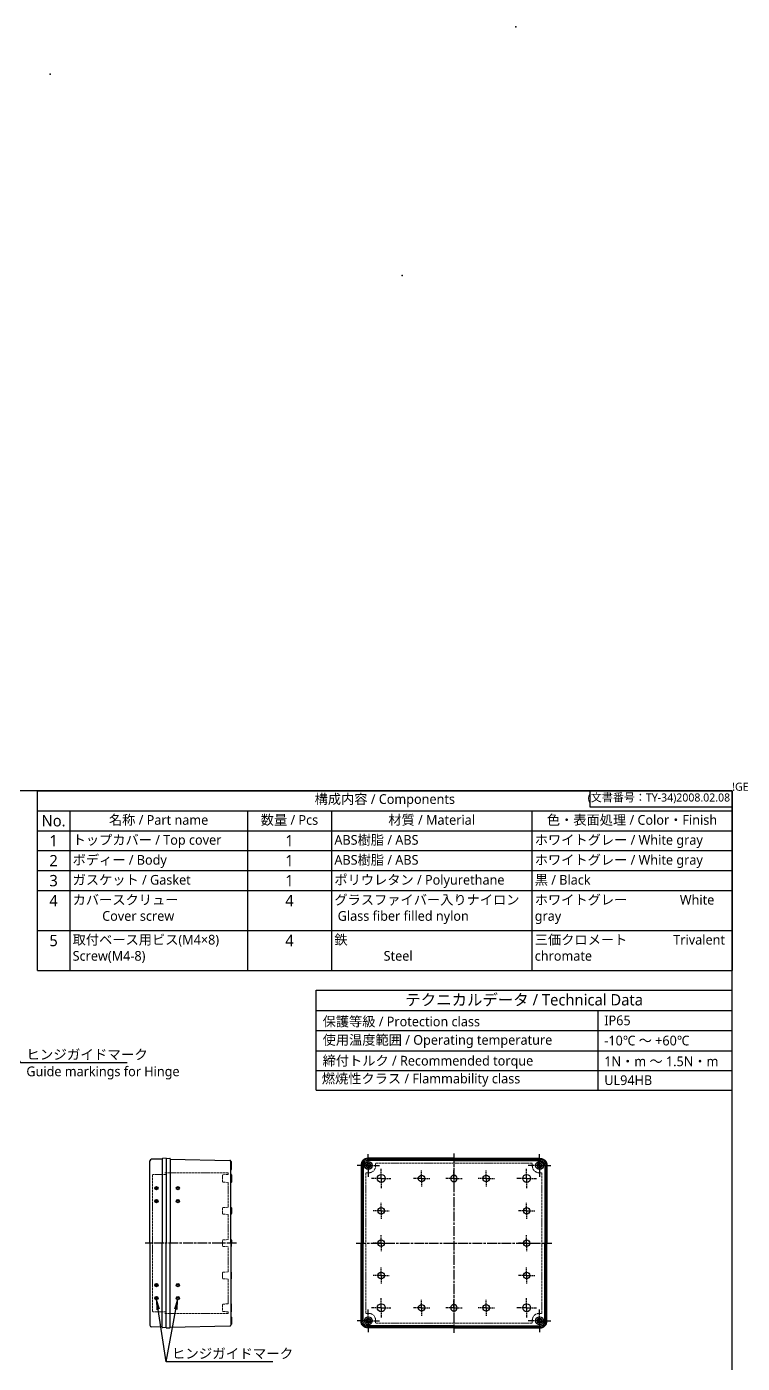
# Model space of a CAD drawing. Header units: millimetres. Extents: x -343 to 4465, y -1120 to 2065.
# Drawn here: x 739 to 1624, y 412 to 2065 of the extents above; entities that cross this region are included whole.
import ezdxf

# ---------------------------------------------------------------- set-up
doc = ezdxf.new("R2010")
doc.units = ezdxf.units.MM
for name, pattern in [('AM_ISO02W050x2', [3.75, 3, -0.75]), ('AM_ISO08W050', [18, 12, -1.5, 3, -1.5]), ('AM_ISO08W050x2', [9, 6, -0.75, 1.5, -0.75])]:
    doc.linetypes.add(name, pattern=pattern)
for name, color, linetype, lineweight in [('AM_7', 4, 'AM_ISO08W050', 25), ('ﾄｯﾌﾟｶﾊﾞｰ', 7, 'Continuous', 25), ('ﾄｯﾌﾟｶﾊﾞｰ0', 7, 'AM_ISO02W050x2', 13), ('ﾎﾞﾃﾞｨｰ', 2, 'Continuous', 25), ('ﾎﾞﾃﾞｨｰ0', 2, 'AM_ISO02W050x2', 13)]:
    doc.layers.add(name, color=color, linetype=linetype, lineweight=lineweight)
doc.layers.add('ｶﾞｲﾄﾞﾏｰｸ', color=9, linetype='Continuous')
doc.styles.add('QCADDimTextStyle', font='')
doc.styles.get('QCADDimTextStyle').set_extended_font_data('Noto Sans JP')

# ---------------------------------------------------------------- blocks, each defined once
blk = doc.blocks.new('TK-A3')
for p, q in [((359, 280), (359, 275)), ((359, 275), (403, 275))]:
    blk.add_line(p, q)
blk.add_lwpolyline([(0, 0), (403, 0), (403, 280), (0, 280)], close=True)
at = {"style": 'QCADDimTextStyle'}
for s, p in [('!GENTITLE-MAX', (403, 280)), ('!GENTITLE-LL', (0, 0)), ('!GENTITLE-INSERT', (403, 0))]:
    blk.add_text(s, height=2.5, dxfattribs=at).set_placement(p)
at = {"insert": (402.36, 276.11), "char_height": 2.5, "width": 43.0784, "attachment_point": 9, "style": 'QCADDimTextStyle'}
blk.add_mtext('(文書番号：TY-34)2008.02.08', dxfattribs=at)
blk = doc.blocks.new('*S24')
at = {"layer": 'ｶﾞｲﾄﾞﾏｰｸ', "color": 3, "linetype": 'Continuous'}
for p, q in [((707, 821.3), (700.4, 831.6)), ((708.3, 822.1), (700.4, 831.6)), ((700.4, 831.6), (705.6, 820.4))]:
    blk.add_line(p, q, dxfattribs=at)
at = {"layer": 'ｶﾞｲﾄﾞﾏｰｸ', "color": 3}
for p, q in [((731.3, 783.3), (707, 821.3)), ((863.3, 783.3), (731.3, 783.3))]:
    blk.add_line(p, q, dxfattribs=at)
at = {"layer": 'ｶﾞｲﾄﾞﾏｰｸ', "color": 2, "insert": (738.3, 786.8), "char_height": 12.25, "attachment_point": 7, "style": 'QCADDimTextStyle'}
blk.add_mtext('ヒンジガイドマーク', dxfattribs=at)
blk = doc.blocks.new('*S46')
at = {"layer": 'ｶﾞｲﾄﾞﾏｰｸ', "color": 3, "linetype": 'Continuous'}
for p, q in [((901.4, 478.2), (899.6, 490.3)), ((903, 478.4), (899.6, 490.3)), ((899.6, 490.3), (899.8, 477.9))]:
    blk.add_line(p, q, dxfattribs=at)
at = {"layer": 'ｶﾞｲﾄﾞﾏｰｸ', "color": 3}
for p, q in [((911.3, 413.3), (901.4, 478.2)), ((1043.3, 413.3), (911.3, 413.3))]:
    blk.add_line(p, q, dxfattribs=at)
at = {"layer": 'ｶﾞｲﾄﾞﾏｰｸ', "color": 2, "insert": (918.3, 416.8), "char_height": 12.25, "attachment_point": 7, "style": 'QCADDimTextStyle'}
blk.add_mtext('ヒンジガイドマーク', dxfattribs=at)
blk = doc.blocks.new('*S47')
at = {"layer": 'ｶﾞｲﾄﾞﾏｰｸ', "color": 3, "linetype": 'Continuous'}
for p, q in [((925.4, 490.3), (921.6, 478.5)), ((923.2, 478.2), (925.4, 490.3)), ((924.8, 478), (925.4, 490.3))]:
    blk.add_line(p, q, dxfattribs=at)
at = {"layer": 'ｶﾞｲﾄﾞﾏｰｸ', "color": 3}
for p, q in [((911.3, 413.3), (923.2, 478.2)), ((918.3, 413.3), (911.3, 413.3))]:
    blk.add_line(p, q, dxfattribs=at)

msp = doc.modelspace()

# ---------------------------------------------------------------- hatches: boundary and pattern name
at = {"layer": 'ｶﾞｲﾄﾞﾏｰｸ', "transparency": 33554687}
h = msp.add_hatch(color=256, dxfattribs=at)
edge = h.paths.add_edge_path(flags=0)
edge.add_arc((899.3, 628.3), 2, 281.4592, 495.954)
edge.add_arc((899.3, 628.3), 2, 135.954, 281.4592)
edge = h.paths.add_edge_path(flags=0)
edge.add_arc((899.3, 628.3), 1, -224.046, 101.4592, ccw=False)
edge.add_arc((899.3, 628.3), 1, 101.4592, 135.954, ccw=False)
h = msp.add_hatch(color=2, dxfattribs=at)
edge = h.paths.add_edge_path(flags=0)
edge.add_arc((925.8, 628.3), 2, 191.4592, 474.0857)
edge.add_arc((925.8, 628.3), 2, 114.0857, 191.4592)
edge = h.paths.add_edge_path(flags=0)
edge.add_arc((925.8, 628.3), 1.25, -245.9143, 11.4592, ccw=False)
edge.add_arc((925.8, 628.3), 1.25, 11.4592, 114.0857, ccw=False)
h = msp.add_hatch(color=256, dxfattribs=at)
edge = h.paths.add_edge_path(flags=0)
edge.add_arc((899.3, 612.3), 2, 281.4592, 495.954)
edge.add_arc((899.3, 612.3), 2, 135.954, 281.4592)
edge = h.paths.add_edge_path(flags=0)
edge.add_arc((899.3, 612.3), 1, -224.046, 101.4592, ccw=False)
edge.add_arc((899.3, 612.3), 1, 101.4592, 135.954, ccw=False)
h = msp.add_hatch(color=2, dxfattribs=at)
edge = h.paths.add_edge_path(flags=0)
edge.add_arc((925.8, 612.3), 2, 191.4592, 484.9613)
edge.add_arc((925.8, 612.3), 2, 124.9613, 191.4592)
edge = h.paths.add_edge_path(flags=0)
edge.add_arc((925.8, 612.3), 1.25, -235.0387, 11.4592, ccw=False)
edge.add_arc((925.8, 612.3), 1.25, 11.4592, 124.9613, ccw=False)
h = msp.add_hatch(color=256, dxfattribs=at)
edge = h.paths.add_edge_path(flags=0)
edge.add_arc((899.3, 508.3), 2, -135.954, 78.5408, ccw=False)
edge.add_arc((899.3, 508.3), 2, 78.5408, 224.046, ccw=False)
edge = h.paths.add_edge_path(flags=0)
edge.add_arc((899.3, 508.3), 1, 258.5408, 584.046)
edge.add_arc((899.3, 508.3), 1, 224.046, 258.5408)
h = msp.add_hatch(color=2, dxfattribs=at)
edge = h.paths.add_edge_path(flags=0)
edge.add_arc((925.8, 508.3), 2, -124.9613, 168.5408, ccw=False)
edge.add_arc((925.8, 508.3), 2, 168.5408, 235.0387, ccw=False)
edge = h.paths.add_edge_path(flags=0)
edge.add_arc((925.8, 508.3), 1.25, 348.5408, 595.0387)
edge.add_arc((925.8, 508.3), 1.25, 235.0387, 348.5408)
h = msp.add_hatch(color=256, dxfattribs=at)
edge = h.paths.add_edge_path(flags=0)
edge.add_arc((899.3, 492.3), 2, -135.954, 78.5408, ccw=False)
edge.add_arc((899.3, 492.3), 2, 78.5408, 224.046, ccw=False)
edge = h.paths.add_edge_path(flags=0)
edge.add_arc((899.3, 492.3), 1, 258.5408, 584.046)
edge.add_arc((899.3, 492.3), 1, 224.046, 258.5408)
h = msp.add_hatch(color=2, dxfattribs=at)
edge = h.paths.add_edge_path(flags=0)
edge.add_arc((925.8, 492.3), 2, -114.0857, 168.5408, ccw=False)
edge.add_arc((925.8, 492.3), 2, 168.5408, 245.9143, ccw=False)
edge = h.paths.add_edge_path(flags=0)
edge.add_arc((925.8, 492.3), 1.25, 348.5408, 605.9143)
edge.add_arc((925.8, 492.3), 1.25, 245.9143, 348.5408)

# ---------------------------------------------------------------- linework, layer by layer
at = {"color": 1}
for p, q in [((752, 1120), (1612, 1120)), ((752, 1095.3), (1612, 1095.3)), ((792, 1095.3), (792, 1070.6)), ((1012, 1095.3), (1012, 1070.6)), ((1116, 1095.3), (1116, 1070.6)), ((1364, 1095.3), (1364, 1070.6)), ((752, 1070.6), (1612, 1070.6)), ((792, 1070.6), (792, 1045.9)), ((1012, 1070.6), (1012, 1045.9)), ((1116, 1070.6), (1116, 1045.9)), ((1364, 1070.6), (1364, 1045.9)), ((752, 1045.9), (1612, 1045.9)), ((792, 1045.9), (792, 1021.2)), ((1012, 1045.9), (1012, 1021.2)), ((1116, 1045.9), (1116, 1021.2)), ((1364, 1045.9), (1364, 1021.2)), ((752, 1021.2), (1612, 1021.2)), ((792, 1021.2), (792, 996.5)), ((1012, 1021.2), (1012, 996.5)), ((1116, 1021.2), (1116, 996.5)), ((1364, 1021.2), (1364, 996.5)), ((752, 996.5), (1612, 996.5)), ((792, 996.5), (792, 947.1)), ((1012, 996.5), (1012, 947.1)), ((1116, 996.5), (1116, 947.1)), ((1364, 996.5), (1364, 947.1)), ((752, 947.1), (1612, 947.1)), ((792, 947.1), (792, 897.7)), ((1012, 947.1), (1012, 897.7)), ((1116, 947.1), (1116, 897.7)), ((1364, 947.1), (1364, 897.7)), ((1445.7, 848.3), (1445.7, 749.6)), ((1097, 823.3), (1612, 823.3)), ((1097, 798.3), (1612, 798.3)), ((1097, 773.9), (1612, 773.9))]:
    msp.add_line(p, q, dxfattribs=at)
at = {"color": 7}
for p, q in [((752, 897.7), (752, 1120)), ((752, 1120), (1612, 1120)), ((1612, 1120), (1612, 897.7)), ((752, 897.7), (1612, 897.7)), ((1097, 749.6), (1097, 873.3)), ((1097, 873.3), (1612, 873.3)), ((1612, 749.6), (1612, 873.3)), ((1097, 848.3), (1612, 848.3)), ((1097, 749.6), (1612, 749.6))]:
    msp.add_line(p, q, dxfattribs=at)
for p in [(1344.1, 2065.3), (767.8, 2006.5), (1203.3, 1757.6)]:
    msp.add_point(p)
at = {"layer": 'AM_7', "linetype": 'AM_ISO08W050x2'}
for p, q in [((1161.6, 656.3), (1161.6, 670.3)), ((1373.6, 656.3), (1373.6, 670.3)), ((1161.6, 656.3), (1147.6, 656.3)), ((1161.6, 656.3), (1175.6, 656.3)), ((1161.6, 656.3), (1161.6, 642.3)), ((1177.6, 640.3), (1177.6, 652.3)), ((1227.6, 640.3), (1227.6, 650.3)), ((1267.6, 640.3), (1267.6, 650.3)), ((1307.6, 640.3), (1307.6, 650.3)), ((1357.6, 640.3), (1357.6, 652.3)), ((1373.6, 656.3), (1359.6, 656.3)), ((1373.6, 656.3), (1387.6, 656.3)), ((1373.6, 656.3), (1373.6, 642.3)), ((1177.6, 640.3), (1165.6, 640.3)), ((1177.6, 640.3), (1177.6, 628.3)), ((1177.6, 640.3), (1189.6, 640.3)), ((1227.6, 640.3), (1217.6, 640.3)), ((1227.6, 640.3), (1227.6, 630.3)), ((1227.6, 640.3), (1237.6, 640.3)), ((1267.6, 640.3), (1257.6, 640.3)), ((1267.6, 640.3), (1277.6, 640.3)), ((1267.6, 640.3), (1267.6, 630.3)), ((1307.6, 640.3), (1297.6, 640.3)), ((1307.6, 640.3), (1317.6, 640.3)), ((1307.6, 640.3), (1307.6, 630.3)), ((1357.6, 640.3), (1345.6, 640.3)), ((1357.6, 640.3), (1369.6, 640.3)), ((1357.6, 640.3), (1357.6, 628.3)), ((1177.6, 600.3), (1167.6, 600.3)), ((1177.6, 600.3), (1177.6, 610.3)), ((1177.6, 600.3), (1177.6, 590.3)), ((1177.6, 600.3), (1187.6, 600.3)), ((1357.6, 600.3), (1347.6, 600.3)), ((1357.6, 600.3), (1357.6, 610.3)), ((1357.6, 600.3), (1367.6, 600.3)), ((1357.6, 600.3), (1357.6, 590.3)), ((1177.6, 560.3), (1177.6, 570.3)), ((1357.6, 560.3), (1357.6, 570.3)), ((1177.6, 560.3), (1167.6, 560.3)), ((1177.6, 560.3), (1177.6, 550.3)), ((1177.6, 560.3), (1187.6, 560.3)), ((1357.6, 560.3), (1347.6, 560.3)), ((1357.6, 560.3), (1367.6, 560.3)), ((1357.6, 560.3), (1357.6, 550.3)), ((1177.6, 520.3), (1177.6, 530.3)), ((1357.6, 520.3), (1357.6, 530.3)), ((1177.6, 520.3), (1167.6, 520.3)), ((1177.6, 520.3), (1177.6, 510.3)), ((1177.6, 520.3), (1187.6, 520.3)), ((1357.6, 520.3), (1347.6, 520.3)), ((1357.6, 520.3), (1367.6, 520.3)), ((1357.6, 520.3), (1357.6, 510.3)), ((1177.6, 480.3), (1165.6, 480.3)), ((1177.6, 480.3), (1177.6, 492.3)), ((1177.6, 480.3), (1177.6, 468.3)), ((1177.6, 480.3), (1189.6, 480.3)), ((1227.6, 480.3), (1217.6, 480.3)), ((1227.6, 480.3), (1227.6, 490.3)), ((1227.6, 480.3), (1227.6, 470.3)), ((1227.6, 480.3), (1237.6, 480.3)), ((1267.6, 480.3), (1257.6, 480.3)), ((1267.6, 480.3), (1267.6, 490.3)), ((1267.6, 480.3), (1277.6, 480.3)), ((1267.6, 480.3), (1267.6, 470.3)), ((1307.6, 480.3), (1297.6, 480.3)), ((1307.6, 480.3), (1307.6, 490.3)), ((1307.6, 480.3), (1317.6, 480.3)), ((1307.6, 480.3), (1307.6, 470.3)), ((1357.6, 480.3), (1345.6, 480.3)), ((1357.6, 480.3), (1357.6, 492.3)), ((1357.6, 480.3), (1369.6, 480.3)), ((1357.6, 480.3), (1357.6, 468.3)), ((1161.6, 464.3), (1147.6, 464.3)), ((1161.6, 464.3), (1161.6, 478.3)), ((1161.6, 464.3), (1175.6, 464.3)), ((1161.6, 464.3), (1161.6, 450.3)), ((1373.6, 464.3), (1359.6, 464.3)), ((1373.6, 464.3), (1373.6, 478.3)), ((1373.6, 464.3), (1373.6, 450.3)), ((1373.6, 464.3), (1387.6, 464.3))]:
    msp.add_line(p, q, dxfattribs=at)
at = {"layer": 'AM_7'}
for p, q in [((1267.6, 671.3), (1267.6, 449.3)), ((998.3, 560.3), (885.3, 560.3)), ((1146.6, 560.3), (1388.6, 560.3))]:
    msp.add_line(p, q, dxfattribs=at)
at = {"layer": 'ｶﾞｲﾄﾞﾏｰｸ'}
for centre, radius in [((899.3, 628.3), 2), ((899.3, 628.3), 1), ((925.8, 628.3), 2), ((925.8, 628.3), 1.25), ((899.3, 612.3), 2), ((899.3, 612.3), 1), ((925.8, 612.3), 2), ((925.8, 612.3), 1.25), ((899.3, 508.3), 2), ((899.3, 508.3), 1), ((925.8, 508.3), 2), ((925.8, 508.3), 1.25), ((899.3, 492.3), 2), ((899.3, 492.3), 1), ((925.8, 492.3), 2), ((925.8, 492.3), 1.25)]:
    msp.add_circle(centre, radius, dxfattribs=at)
at = {"layer": 'ﾄｯﾌﾟｶﾊﾞｰ'}
for p, q in [((891.3, 560.3), (891.3, 662)), ((906.3, 664.1), (893.3, 664)), ((906.3, 664.4), (906.3, 560.3)), ((911.3, 665.3), (906.8, 664.9)), ((911.3, 665.3), (911.3, 560.3)), ((891.3, 560.3), (891.3, 458.6)), ((906.3, 456.2), (906.3, 560.3)), ((911.3, 455.3), (911.3, 560.3)), ((906.3, 456.5), (893.3, 456.6)), ((911.3, 455.3), (906.8, 455.7))]:
    msp.add_line(p, q, dxfattribs=at)
for centre, radius, start, end in [((893.3, 662), 2, 90.4339, 180), ((906.8, 664.4), 0.5, 95.0796, 180), ((893.3, 458.6), 2, 180, 269.5661), ((906.8, 456.2), 0.5, 180, 264.9204)]:
    msp.add_arc(centre, radius, start, end, dxfattribs=at)
at = {"layer": 'ﾄｯﾌﾟｶﾊﾞｰ0'}
for p, q in [((911.3, 645.3), (895, 645.1)), ((894.5, 644.6), (894.5, 560.3)), ((894.5, 475.9), (894.5, 560.3)), ((911.3, 475.3), (895, 475.4))]:
    msp.add_line(p, q, dxfattribs=at)
for centre, start, end in [((895, 644.6), 90.4339, 180), ((895, 475.9), 180, 269.5661)]:
    msp.add_arc(centre, 0.5, start, end, dxfattribs=at)
at = {"layer": 'ﾎﾞﾃﾞｨｰ'}
for p, q in [((911.3, 665.3), (911.3, 560.3)), ((911.3, 665.3), (915.8, 665)), ((916.3, 664.5), (916.3, 560.3)), ((916.3, 664.3), (990.3, 662.7)), ((991.3, 560.3), (991.3, 661.7)), ((991.3, 661.2), (991.8, 661.2)), ((991.3, 651.4), (991.8, 651.4)), ((991.8, 645.2), (991.3, 645.2)), ((992.3, 651.9), (992.3, 660.7)), ((991.8, 635.4), (991.3, 635.4)), ((992.3, 644.7), (992.3, 635.9)), ((991.3, 604.3), (991.8, 604.3)), ((991.8, 596.3), (991.3, 596.3)), ((992.3, 603.8), (992.3, 596.8)), ((991.3, 564.3), (991.8, 564.3)), ((992.3, 563.8), (992.3, 560.3)), ((911.3, 455.3), (911.3, 560.3)), ((916.3, 456.1), (916.3, 560.3)), ((991.3, 560.3), (991.3, 458.8)), ((991.3, 556.3), (991.8, 556.3)), ((992.3, 556.8), (992.3, 560.3)), ((991.8, 524.3), (991.3, 524.3)), ((991.3, 516.3), (991.8, 516.3)), ((992.3, 516.8), (992.3, 523.8)), ((991.8, 485.2), (991.3, 485.2)), ((992.3, 475.9), (992.3, 484.7)), ((991.8, 475.4), (991.3, 475.4)), ((991.3, 469.2), (991.8, 469.2)), ((992.3, 468.7), (992.3, 459.9)), ((911.3, 455.3), (915.8, 455.6)), ((916.3, 456.2), (990.3, 457.8)), ((991.3, 459.4), (991.8, 459.4))]:
    msp.add_line(p, q, dxfattribs=at)
for points in [[(1267.6, 665.3), (1161.1, 665.3, 0.414214), (1152.6, 656.8), (1152.6, 560.3)], [(1267.6, 665), (1161.1, 665, 0.414214), (1152.9, 656.8), (1152.9, 560.3)], [(1267.6, 664.3), (1161.1, 664.3, 0.414214), (1153.6, 656.8), (1153.6, 560.3)], [(1267.6, 662.7), (1161.1, 662.7, 0.414214), (1155.2, 656.8), (1155.2, 560.3)], [(1267.6, 665.3), (1374.1, 665.3, -0.414214), (1382.6, 656.8), (1382.6, 560.3)], [(1267.6, 665), (1374.1, 665, -0.414214), (1382.3, 656.8), (1382.3, 560.3)], [(1267.6, 664.3), (1374.1, 664.3, -0.414214), (1381.6, 656.8), (1381.6, 560.3)], [(1267.6, 662.7), (1374.1, 662.7, -0.414214), (1380, 656.8), (1380, 560.3)], [(1267.6, 455.3), (1161.1, 455.3, -0.414214), (1152.6, 463.8), (1152.6, 560.3)], [(1267.6, 455.6), (1161.1, 455.6, -0.414214), (1152.9, 463.8), (1152.9, 560.3)], [(1267.6, 456.2), (1161.1, 456.2, -0.414214), (1153.6, 463.8), (1153.6, 560.3)], [(1267.6, 457.8), (1161.1, 457.8, -0.414214), (1155.2, 463.8), (1155.2, 560.3)], [(1267.6, 455.3), (1374.1, 455.3, 0.414214), (1382.6, 463.8), (1382.6, 560.3)], [(1267.6, 455.6), (1374.1, 455.6, 0.414214), (1382.3, 463.8), (1382.3, 560.3)], [(1267.6, 456.2), (1374.1, 456.2, 0.414214), (1381.6, 463.8), (1381.6, 560.3)], [(1267.6, 457.8), (1374.1, 457.8, 0.414214), (1380, 463.8), (1380, 560.3)]]:
    msp.add_lwpolyline(points, format="xyb", dxfattribs=at)
for centre, radius in [((1161.6, 656.3), 4.9), ((1161.6, 656.3), 3), ((1161.6, 656.3), 2.1), ((1177.6, 640.3), 4.9), ((1357.6, 640.3), 4.9), ((1373.6, 656.3), 4.9), ((1373.6, 656.3), 3), ((1373.6, 656.3), 2.1), ((1227.6, 640.3), 4), ((1307.6, 640.3), 4), ((1177.6, 600.3), 4), ((1357.6, 600.3), 4), ((1177.6, 560.3), 4), ((1357.6, 560.3), 4), ((1177.6, 520.3), 4), ((1357.6, 520.3), 4), ((1177.6, 480.3), 4.9), ((1227.6, 480.3), 4), ((1307.6, 480.3), 4), ((1357.6, 480.3), 4.9), ((1161.6, 464.3), 4.9), ((1161.6, 464.3), 3), ((1161.6, 464.3), 2.1), ((1373.6, 464.3), 4.9), ((1373.6, 464.3), 3), ((1373.6, 464.3), 2.1)]:
    msp.add_circle(centre, radius, dxfattribs=at)
for centre, radius, start, end in [((915.8, 664.5), 0.5, 0, 86.1859), ((990.3, 661.7), 1, 0, 88.7614), ((991.8, 660.7), 0.5, 0, 90), ((991.8, 651.9), 0.5, 270, 0), ((991.8, 644.7), 0.5, 0, 90), ((991.8, 635.9), 0.5, 270, 0), ((1267.6, 640.3), 4, 90, 270), ((1267.6, 640.3), 4, 270, 90), ((991.8, 603.8), 0.5, 0, 90), ((991.8, 596.8), 0.5, 270, 0), ((991.8, 563.8), 0.5, 0, 90), ((991.8, 556.8), 0.5, 270, 0), ((991.8, 523.8), 0.5, 0, 90), ((991.8, 516.8), 0.5, 270, 0), ((991.8, 484.7), 0.5, 0, 90), ((1267.6, 480.3), 4, 90, 270), ((1267.6, 480.3), 4, 270, 90), ((991.8, 475.9), 0.5, 270, 0), ((991.8, 468.7), 0.5, 0, 90), ((915.8, 456.1), 0.5, 273.8141, 0), ((990.3, 458.8), 1, 271.2386, 0), ((991.8, 459.9), 0.5, 270, 0)]:
    msp.add_arc(centre, radius, start, end, dxfattribs=at)
at = {"layer": 'ﾎﾞﾃﾞｨｰ0'}
for p, q in [((987.8, 647.4), (909.3, 647.4)), ((981.8, 644.8), (987.8, 645.2)), ((988.3, 646.9), (988.3, 645.7)), ((1162.1, 647.3), (1158.7, 647.3)), ((1158.7, 647.3), (1158.7, 560.3)), ((1170.6, 655.8), (1170.6, 659.2)), ((1267.6, 659.2), (1170.6, 659.2)), ((1267.6, 659.2), (1364.6, 659.2)), ((1364.6, 655.8), (1364.6, 659.2)), ((1373.1, 647.3), (1376.5, 647.3)), ((1376.5, 647.3), (1376.5, 560.3)), ((981.3, 636.2), (981.3, 644.3)), ((987.8, 635.3), (981.8, 635.7)), ((988.3, 634.8), (988.3, 605.2)), ((981.3, 596.7), (981.3, 603.8)), ((981.8, 604.3), (987.8, 604.7)), ((987.8, 595.8), (981.8, 596.2)), ((988.3, 595.3), (988.3, 565.2)), ((981.3, 560.3), (981.3, 563.8)), ((981.8, 564.3), (987.8, 564.7)), ((981.3, 560.3), (981.3, 556.7)), ((981.8, 556.2), (987.8, 555.8)), ((988.3, 525.2), (988.3, 555.3)), ((1158.7, 473.3), (1158.7, 560.3)), ((1376.5, 473.3), (1376.5, 560.3)), ((981.3, 523.8), (981.3, 516.7)), ((987.8, 524.7), (981.8, 524.3)), ((981.8, 516.2), (987.8, 515.8)), ((988.3, 485.7), (988.3, 515.3)), ((981.3, 484.3), (981.3, 476.2)), ((987.8, 485.2), (981.8, 484.8)), ((987.8, 473.2), (909.3, 473.2)), ((981.8, 475.7), (987.8, 475.3)), ((988.3, 473.7), (988.3, 474.8)), ((1162.1, 473.3), (1158.7, 473.3)), ((1170.6, 464.8), (1170.6, 461.3)), ((1364.6, 464.8), (1364.6, 461.3)), ((1373.1, 473.3), (1376.5, 473.3)), ((1267.6, 461.3), (1170.6, 461.3)), ((1267.6, 461.3), (1364.6, 461.3))]:
    msp.add_line(p, q, dxfattribs=at)
for centre, radius, start, end in [((987.8, 646.9), 0.5, 0, 90), ((987.8, 645.7), 0.5, 274.0856, 0), ((1162.1, 655.8), 8.5, 270, 0), ((1373.1, 655.8), 8.5, 180, 270), ((981.8, 644.3), 0.5, 94.0856, 180), ((981.8, 636.2), 0.5, 180, 265.9144), ((987.8, 634.8), 0.5, 0, 85.9144), ((981.8, 603.8), 0.5, 94.0856, 180), ((981.8, 596.7), 0.5, 180, 265.9144), ((987.8, 605.2), 0.5, 274.0856, 0), ((987.8, 595.3), 0.5, 0, 85.9144), ((981.8, 563.8), 0.5, 94.0856, 180), ((987.8, 565.2), 0.5, 274.0856, 0), ((981.8, 556.7), 0.5, 180, 265.9144), ((987.8, 555.3), 0.5, 0, 85.9144), ((981.8, 523.8), 0.5, 94.0856, 180), ((981.8, 516.7), 0.5, 180, 265.9144), ((987.8, 525.2), 0.5, 274.0856, 0), ((987.8, 515.3), 0.5, 0, 85.9144), ((981.8, 484.3), 0.5, 94.0856, 180), ((987.8, 485.7), 0.5, 274.0856, 0), ((981.8, 476.2), 0.5, 180, 265.9144), ((987.8, 474.8), 0.5, 0, 85.9144), ((987.8, 473.7), 0.5, 270, 0), ((1162.1, 464.8), 8.5, 0, 90), ((1373.1, 464.8), 8.5, 90, 180)]:
    msp.add_arc(centre, radius, start, end, dxfattribs=at)

# ---------------------------------------------------------------- block references
at = {"lineweight": 0, "xscale": 4, "yscale": 4, "zscale": 4}
msp.add_blockref('TK-A3', (0, 0), dxfattribs=at)
at = {"layer": 'ｶﾞｲﾄﾞﾏｰｸ', "color": 0}
for name in ['*S24', '*S46', '*S47']:
    msp.add_blockref(name, (0, 0), dxfattribs=at)

# ---------------------------------------------------------------- texts
at = {"color": 2, "attachment_point": 5, "style": 'QCADDimTextStyle'}
for s, insert, char_height in [('構成内容 / Components', (1182, 1107.7), 12), ('テクニカルデータ / Technical Data', (1354.5, 860.8), 14)]:
    msp.add_mtext(s, dxfattribs=dict(at, insert=insert, char_height=char_height))
at = {"color": 2, "style": 'QCADDimTextStyle'}
for s, insert, char_height, width, attachment_point in [('名称 / Part name', (902, 1089.9), 12, 212.8, 2), ('数量 / Pcs', (1064, 1089.9), 12, 96.8, 2), ('材質 / Material', (1240, 1089.9), 12, 240.8, 2), ('色・表面処理 / Color・Finish', (1488, 1089.9), 12, 240.8, 2), ('No.', (772, 1089.9), 14, 32.8, 2), ('1', (772, 1065.2), 14, 32.8, 2), ('トップカバー / Top cover', (795.6, 1065.2), 12, 212.8, 1), ('1', (1064, 1065.2), 14, 96.8, 2), ('ABS樹脂 / ABS', (1119.6, 1065.2), 12, 240.8, 1), ('ホワイトグレー / White gray', (1367.6, 1065.2), 12, 240.8, 1), ('ボディー / Body', (795.6, 1040.5), 12, 212.8, 1), ('ABS樹脂 / ABS', (1119.6, 1040.5), 12, 240.8, 1), ('ホワイトグレー / White gray', (1367.6, 1040.5), 12, 240.8, 1), ('2', (772, 1040.5), 14, 32.8, 2), ('1', (1064, 1040.5), 14, 96.8, 2), ('3', (772, 1015.8), 14, 32.8, 2), ('ガスケット / Gasket', (795.6, 1015.8), 12, 212.8, 1), ('1', (1064, 1015.8), 14, 96.8, 2), ('ポリウレタン / Polyurethane', (1119.6, 1015.8), 12, 240.8, 1), ('黒 / Black', (1367.6, 1015.8), 12, 240.8, 1), ('カバースクリュー                              Cover screw', (795.6, 991.1), 12, 212.8, 1), ('グラスファイバー入りナイロン     Glass fiber filled nylon', (1119.6, 991.1), 12, 240.8, 1), ('ホワイトグレー                White gray', (1367.6, 991.1), 12, 240.8, 1), ('4', (772, 991.1), 14, 32.8, 2), ('4', (1064, 991.1), 14, 96.8, 2), ('取付ベース用ビス(M4×8)     Screw(M4-8)', (795.6, 941.7), 12, 212.8, 1), ('鉄                                                                       Steel', (1119.6, 941.7), 12, 240.8, 1), ('三価クロメート              Trivalent chromate', (1367.6, 941.7), 12, 240.8, 1), ('5', (772, 941.7), 14, 32.8, 2), ('4', (1064, 941.7), 14, 96.8, 2), ('保護等級 / Protection class', (1105, 833.8), 12, 236.175, 4), ('\\pxql;IP65', (1453.7, 835.8), 12, 120.121, 4), ('使用温度範囲 / Operating temperature', (1105, 809.7), 12, 332.073, 4), ('-10℃ ～ +60℃', (1453.7, 810.8), 12, 132.964, 4), ('締付トルク / Recommended torque', (1105, 784), 12, 292.863, 4), ('1N・m ～ 1.5N・m', (1453.7, 785.1), 12, 160, 4), ('燃焼性クラス / Flammability class', (1104, 761.9), 12, 282.516, 4), ('\\pxql;UL94HB', (1453.7, 761.8), 12, 126.903, 4)]:
    msp.add_mtext(s, dxfattribs=dict(at, insert=insert, char_height=char_height, width=width, attachment_point=attachment_point))
at = {"layer": 'ｶﾞｲﾄﾞﾏｰｸ', "color": 2, "insert": (738.3, 778.8), "char_height": 12, "width": 184.313, "attachment_point": 1, "style": 'QCADDimTextStyle'}
msp.add_mtext('Guide markings for Hinge', dxfattribs=at)

doc.saveas('drawing.dxf')
